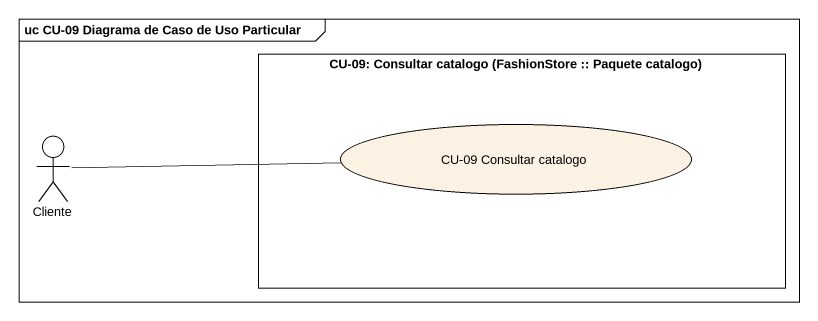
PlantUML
@startuml
mainframe uc CU-09 Diagrama de Caso de Uso Particular
rectangle "CU-09: Consultar catalogo (FashionStore :: Paquete catalogo)" as CU_09_Consultar_catalogo {
  usecase "CU-09 Consultar catalogo" as CU_09_Consultar_catalogo_2
}
actor Cliente
Cliente -right- CU_09_Consultar_catalogo_2
@enduml
